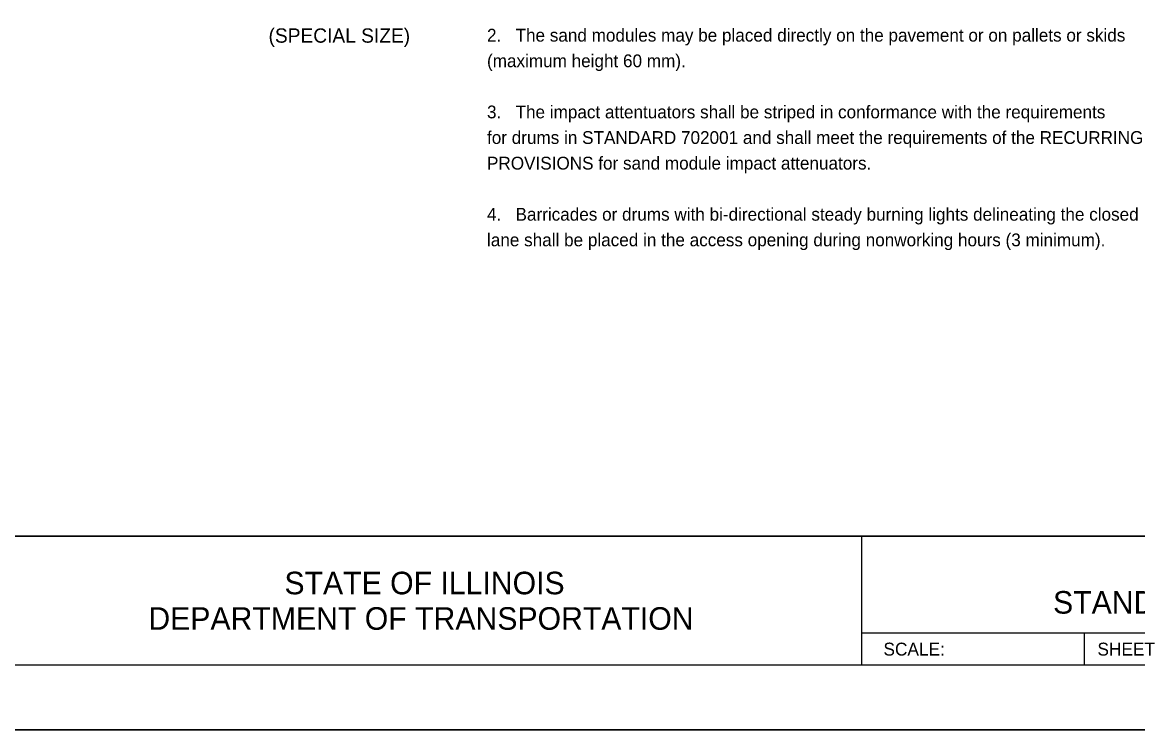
# Model space of a CAD drawing. Extents: x 52832 to 54215, y 64481 to 66497.
# Drawn here: x 53820.5 to 53993.3, y 65344.9 to 65454.6 of the extents above; entities that cross this region are included whole.
import ezdxf

# ---------------------------------------------------------------- set-up
doc = ezdxf.new("R2010")
doc.units = 0
for name, color, linetype in [('Level 48', 7, 'Continuous'), ('Sheets_50 Reference Boundary', 7, 'Continuous'), ('Sheets_General Details', 7, 'Continuous'), ('Sheets_Printer Plotting Border', 7, 'Continuous'), ('Stage_Construction Traffic Control', 7, 'Continuous')]:
    doc.layers.add(name, color=color, linetype=linetype)

msp = doc.modelspace()

# ---------------------------------------------------------------- linework, layer by layer
at = {"layer": 'Level 48'}
msp.add_lwpolyline([(53535.07, 65784.88), (54215.07, 65784.88), (54215.07, 65344.88), (53535.07, 65344.88)], close=True, dxfattribs=at)
at = {"layer": 'Sheets_50 Reference Boundary'}
msp.add_lwpolyline([(53575.07, 65774.88), (54205.07, 65774.88), (54205.07, 65374.88), (53575.07, 65374.88)], close=True, dxfattribs=at)
at = {"layer": 'Sheets_General Details'}
for p, q in [((53575.07, 65374.88), (54205.07, 65374.88)), ((53950.55, 65374.88), (53950.55, 65354.88)), ((53950.55, 65359.88), (54104.55, 65359.88)), ((53985.07, 65359.88), (53985.07, 65354.88)), ((54215.07, 65344.88), (53535.07, 65344.88))]:
    msp.add_line(p, q, dxfattribs=at)
msp.add_lwpolyline([(53575.07, 65774.88), (54205.07, 65774.88), (54205.07, 65354.88), (53575.07, 65354.88)], close=True, dxfattribs=at)
at = {"layer": 'Sheets_Printer Plotting Border'}
msp.add_lwpolyline([(53535.07, 65344.88), (54215.07, 65344.88), (54215.07, 65784.88), (53535.07, 65784.88)], close=True, dxfattribs=at)

# ---------------------------------------------------------------- texts
at = {"layer": 'Sheets_General Details'}
for s, height, p in [('2.   The sand modules may be placed directly on the pavement or on pallets or skids', 1.9838, (53892.49, 65451.59)), ('(maximum height 60 mm).', 1.9838, (53892.49, 65447.62)), ('3.   The impact attentuators shall be striped in conformance with the requirements', 1.9838, (53892.49, 65439.69)), ('for drums in STANDARD 702001 and shall meet the requirements of the RECURRING SPECIAL', 1.9838, (53892.49, 65435.72)), ('PROVISIONS for sand module impact attenuators.', 1.9838, (53892.49, 65431.75)), ('4.   Barricades or drums with bi-directional steady burning lights delineating the closed', 1.9838, (53892.49, 65423.82)), ('lane shall be placed in the access opening during nonworking hours (3 minimum).', 1.9838, (53892.49, 65419.85)), ('STATE OF ILLINOIS', 3.5, (53861.09, 65365.88)), ('STANDARD 701321 (SPECIAL) WITH SIDE ROAD', 3.5, (53980.23, 65362.88)), ('DEPARTMENT OF TRANSPORTATION', 3.5, (53840, 65360.38)), ('SCALE:          ', 2, (53953.94, 65356.38)), ('SHEET', 2, (53987.11, 65356.38))]:
    msp.add_text(s, height=height, dxfattribs=at).set_placement(p)
at = {"layer": 'Stage_Construction Traffic Control'}
msp.add_text('(SPECIAL SIZE)', height=2.2197, dxfattribs=at).set_placement((53858.63, 65451.42))

doc.saveas('drawing.dxf')
